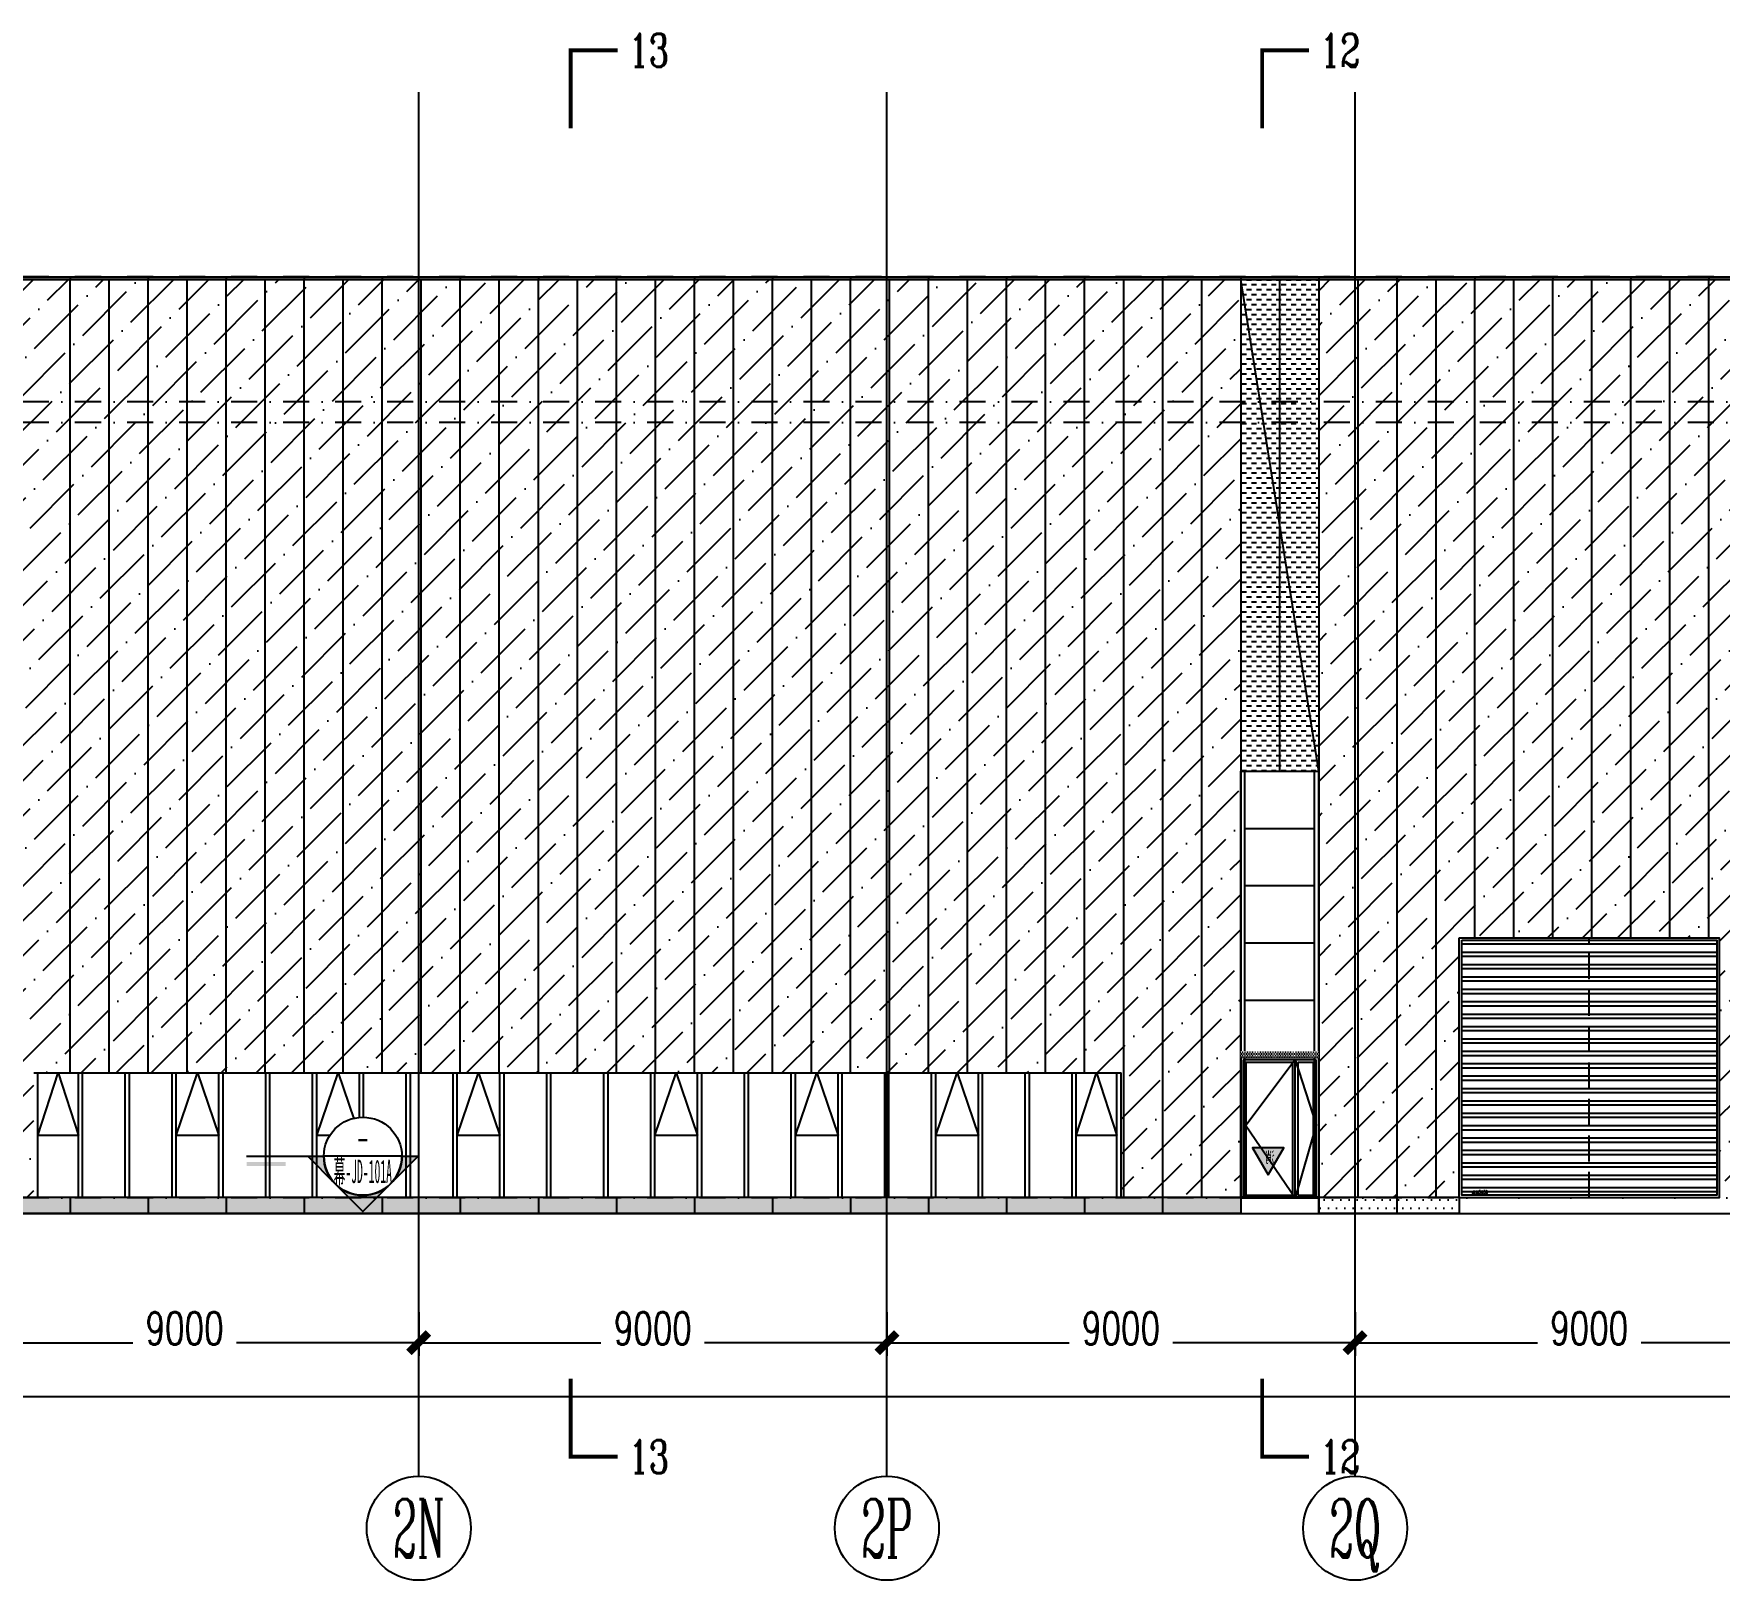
# Model space of a CAD drawing. Extents: x -2072575 to 87763, y 445513 to 805276.
# Drawn here: x -1217654 to -1185254, y 499737 to 529459 of the extents above; entities that cross this region are included whole.
import ezdxf
from ezdxf.enums import TextEntityAlignment as Align

# ---------------------------------------------------------------- set-up
doc = ezdxf.new("R2010")
doc.units = 0
doc.header["$LTSCALE"] = 1000
for name, pattern in [('__DASH', [0.35, 0.25, -0.1]), ('CENTER', [2, 1.25, -0.25, 0.25, -0.25]), ('DASHDOT', [1, 0.5, -0.25, 0, -0.25]), ('DOT', [0.25, 0, -0.25]), ('DOTE', [2.42, 2, -0.2, 0.02, -0.2])]:
    doc.linetypes.add(name, pattern=pattern)
doc.layers.get('Defpoints').update_dxf_attribs({"color": 210})
for name, color, linetype in [('!ZN1-填充-8', 8, 'Continuous'), ('!ZN1-文字-7', 7, 'Continuous'), ('!ZN1-标注-173', 173, 'Continuous'), ('!ZN3-玻璃幕墙-4', 4, 'Continuous'), ('!ZN4-辅助材料-1', 1, 'Continuous'), ('!ZN7-索引-3', 3, 'Continuous'), ('3符号', 3, 'Continuous'), ('3铝板幕墙', 3, 'Continuous'), ('4玻璃幕墙', 4, 'Continuous'), ('A-AXIS-DOTE', 14, 'DOTE'), ('A-HATCH-2', 251, 'Continuous'), ('A-LIN-V', 9, 'Continuous'), ('A-云线', 50, 'Continuous'), ('A-门窗表显示尺寸', 160, 'Continuous'), ('AS-WALL', 40, 'Continuous'), ('DIM', 173, 'Continuous'), ('DOT', 8, 'DOT'), ('DOTE', 1, 'CENTER'), ('IE-填充-JYZS', 7, 'Continuous'), ('压型钢板', 23, 'Continuous')]:
    doc.layers.add(name, color=color, linetype=linetype)
doc.layers.add('A-WALL-HATCH', color=8, linetype='Continuous', lineweight=13)
doc.styles.add('_TCH_AXIS', font='COMPLEX', dxfattribs={"bigfont": 'GBCBIG'})
doc.styles.add('_TCH_LABEL', font='COMPLEX', dxfattribs={"bigfont": 'GBCBIG'})
doc.styles.add('A-STANDARD', font='SIMPLEX', dxfattribs={"bigfont": 'GBCBIG'})
doc.styles.add('DHTEXT-1', font='romans.shx', dxfattribs={"width": 0.7, "bigfont": 'chinese.shx'})
doc.styles.add('中南符号', font='simhei.ttf')
doc.styles.add('样式 1', font='romans.shx', dxfattribs={"width": 0.7, "bigfont": 'chinese.shx'})
doc.dimstyles.new('ZN250', dxfattribs={"dimscale": 250, "dimtxt": 2.5, "dimasz": 1.5, "dimexe": 1, "dimexo": 2, "dimgap": 0.9, "dimtad": 1, "dimdec": 0, "dimdsep": 46, "dimtxsty": 'DHTEXT-1', "dimblk": 'ARCHTICK', "dimcen": 2.5, "dimclrd": 173, "dimclre": 173, "dimclrt": 7, "dimazin": 2, "dimtfac": 1, "dimtdec": 0, "dimtix": 1, "dimtmove": 2, "dimatfit": 3, "dimfxl": 0, "dimarcsym": 0})
pattern_1 = [(45, (0, 0), (252.5697, 926.08891), [1190.625, -238.125, 0, -238.125])]

# ---------------------------------------------------------------- blocks, each defined once
blk = doc.blocks.new('消防救援口标识')
blk.add_wipeout([(0, 0), (-150, 260), (150, 260)]).dxf.layer = '!ZN1-标注-173'
at = {"layer": '!ZN1-填充-8'}
h = blk.add_hatch(color=252, dxfattribs=at)
h.dxf.hatch_style = 1
h.paths.add_polyline_path([(0, 0), (-150, 260), (150, 260)])
at = {"layer": '!ZN1-标注-173'}
blk.add_lwpolyline([(0, 0), (-150, 260), (150, 260)], close=True, dxfattribs=at)
at = {"layer": '!ZN1-文字-7', "ltscale": 1.5, "style": '样式 1', "width": 0.7}
blk.add_text('消', height=120, dxfattribs=at).set_placement((-62, 164), align=Align.MIDDLE_LEFT)
blk = doc.blocks.new('w4243')
at = {"layer": '!ZN4-辅助材料-1', "xscale": 2, "yscale": 2, "zscale": 2}
blk.add_blockref('消防救援口标识', (-1646421, 506714), dxfattribs=at)
blk = doc.blocks.new('WM1328')
at = {"layer": '4玻璃幕墙'}
for p, q in [((-1822540, 519937), (-1821040, 519937)), ((-1822540, 517237), (-1822540, 519937)), ((-1822490, 517237), (-1822490, 519887)), ((-1822490, 519887), (-1822090, 519887)), ((-1822440, 517287), (-1822440, 519837)), ((-1822440, 519837), (-1822140, 519837)), ((-1822140, 519837), (-1822140, 517287)), ((-1822090, 517237), (-1822090, 519887)), ((-1822090, 519887), (-1821090, 519887)), ((-1822040, 517287), (-1822040, 519837)), ((-1822040, 519837), (-1821140, 519837)), ((-1821090, 519887), (-1821090, 517237)), ((-1821040, 519937), (-1821040, 517237)), ((-1821040, 517237), (-1822540, 517237)), ((-1822140, 517287), (-1822440, 517287)), ((-1821140, 517287), (-1822040, 517287))]:
    blk.add_line(p, q, dxfattribs=at)
blk.add_lwpolyline([(-1822090, 519887), (-1822490, 518640), (-1822090, 517237)], dxfattribs=at)
at = {"layer": 'A-WALL-HATCH'}
blk.add_blockref('w4243', (-175149, 10966), dxfattribs=at)
at = {"layer": '4玻璃幕墙'}
blk.add_line((-1821140, 519837), (-1821140, 517287), dxfattribs=at)
blk.add_lwpolyline([(-1822090, 519887), (-1821140, 518630), (-1822090, 517237)], dxfattribs=at)
blk = doc.blocks.new('_ArchTick')
at = {"color": 0, "linetype": 'ByBlock', "const_width": 0.4}
blk.add_lwpolyline([(-0.5, -0.5), (0.5, 0.5)], dxfattribs=at)
blk = doc.blocks.new('*D949')
at = {"layer": 'Defpoints', "color": 0, "ltscale": 2500, "transparency": 16777216}
for p in [(0, -1697), (156300, -1697), (156300, -3824)]:
    blk.add_point(p, dxfattribs=at)
at = {"layer": 'DIM', "color": 173, "linetype": 'ByBlock', "lineweight": -2, "ltscale": 2500, "transparency": 16777216}
for p, q in [((0, -2197), (0, -4074)), ((156300, -2197), (156300, -4074)), ((0, -3824), (76819, -3824)), ((156300, -3824), (79581, -3824))]:
    blk.add_line(p, q, dxfattribs=at)
at = {"layer": 'DIM', "color": 173, "lineweight": -2, "ltscale": 2500, "transparency": 16777216, "xscale": 375, "yscale": 375, "zscale": 375, "rotation": 180}
blk.add_blockref('_ArchTick', (0, -3824), dxfattribs=at)
at = {"layer": 'DIM', "color": 173, "lineweight": -2, "ltscale": 2500, "transparency": 16777216, "xscale": 375, "yscale": 375, "zscale": 375}
blk.add_blockref('_ArchTick', (156300, -3824), dxfattribs=at)
at = {"layer": 'DIM', "color": 7, "ltscale": 2500, "transparency": 16777216, "insert": (78200, -3549), "char_height": 625, "attachment_point": 5, "style": 'DHTEXT-1'}
blk.add_mtext('156300', dxfattribs=at)
blk = doc.blocks.new('*D940')
at = {"layer": 'Defpoints', "color": 0, "ltscale": 2500, "transparency": 16777216}
for p in [(126000, -1697), (135000, -1697), (135000, -2784)]:
    blk.add_point(p, dxfattribs=at)
at = {"layer": 'DIM', "color": 173, "linetype": 'ByBlock', "lineweight": -2, "ltscale": 2500, "transparency": 16777216}
for p, q in [((126000, -2197), (126000, -3034)), ((135000, -2197), (135000, -3034)), ((126000, -2784), (129504, -2784)), ((135000, -2784), (131496, -2784))]:
    blk.add_line(p, q, dxfattribs=at)
at = {"layer": 'DIM', "color": 173, "lineweight": -2, "ltscale": 2500, "transparency": 16777216, "xscale": 375, "yscale": 375, "zscale": 375, "rotation": 180}
blk.add_blockref('_ArchTick', (126000, -2784), dxfattribs=at)
at = {"layer": 'DIM', "color": 173, "lineweight": -2, "ltscale": 2500, "transparency": 16777216, "xscale": 375, "yscale": 375, "zscale": 375}
blk.add_blockref('_ArchTick', (135000, -2784), dxfattribs=at)
at = {"layer": 'DIM', "color": 7, "ltscale": 2500, "transparency": 16777216, "insert": (130500, -2509), "char_height": 625, "attachment_point": 5, "style": 'DHTEXT-1'}
blk.add_mtext('9000', dxfattribs=at)
blk = doc.blocks.new('*D941')
at = {"layer": 'Defpoints', "color": 0, "ltscale": 2500, "transparency": 16777216}
for p in [(117000, -1697), (126000, -1697), (126000, -2784)]:
    blk.add_point(p, dxfattribs=at)
at = {"layer": 'DIM', "color": 173, "linetype": 'ByBlock', "lineweight": -2, "ltscale": 2500, "transparency": 16777216}
for p, q in [((117000, -2197), (117000, -3034)), ((126000, -2197), (126000, -3034)), ((117000, -2784), (120504, -2784)), ((126000, -2784), (122496, -2784))]:
    blk.add_line(p, q, dxfattribs=at)
at = {"layer": 'DIM', "color": 173, "lineweight": -2, "ltscale": 2500, "transparency": 16777216, "xscale": 375, "yscale": 375, "zscale": 375, "rotation": 180}
blk.add_blockref('_ArchTick', (117000, -2784), dxfattribs=at)
at = {"layer": 'DIM', "color": 173, "lineweight": -2, "ltscale": 2500, "transparency": 16777216, "xscale": 375, "yscale": 375, "zscale": 375}
blk.add_blockref('_ArchTick', (126000, -2784), dxfattribs=at)
at = {"layer": 'DIM', "color": 7, "ltscale": 2500, "transparency": 16777216, "insert": (121500, -2509), "char_height": 625, "attachment_point": 5, "style": 'DHTEXT-1'}
blk.add_mtext('9000', dxfattribs=at)
blk = doc.blocks.new('*D942')
at = {"layer": 'Defpoints', "color": 0, "ltscale": 2500, "transparency": 16777216}
for p in [(108000, -1697), (117000, -1697), (117000, -2784)]:
    blk.add_point(p, dxfattribs=at)
at = {"layer": 'DIM', "color": 173, "linetype": 'ByBlock', "lineweight": -2, "ltscale": 2500, "transparency": 16777216}
for p, q in [((108000, -2197), (108000, -3034)), ((117000, -2197), (117000, -3034)), ((108000, -2784), (111504, -2784)), ((117000, -2784), (113496, -2784))]:
    blk.add_line(p, q, dxfattribs=at)
at = {"layer": 'DIM', "color": 173, "lineweight": -2, "ltscale": 2500, "transparency": 16777216, "xscale": 375, "yscale": 375, "zscale": 375, "rotation": 180}
blk.add_blockref('_ArchTick', (108000, -2784), dxfattribs=at)
at = {"layer": 'DIM', "color": 173, "lineweight": -2, "ltscale": 2500, "transparency": 16777216, "xscale": 375, "yscale": 375, "zscale": 375}
blk.add_blockref('_ArchTick', (117000, -2784), dxfattribs=at)
at = {"layer": 'DIM', "color": 7, "ltscale": 2500, "transparency": 16777216, "insert": (112500, -2509), "char_height": 625, "attachment_point": 5, "style": 'DHTEXT-1'}
blk.add_mtext('9000', dxfattribs=at)
blk = doc.blocks.new('*D943')
at = {"layer": 'Defpoints', "color": 0, "ltscale": 2500, "transparency": 16777216}
for p in [(99000, -1697), (108000, -1697), (108000, -2784)]:
    blk.add_point(p, dxfattribs=at)
at = {"layer": 'DIM', "color": 173, "linetype": 'ByBlock', "lineweight": -2, "ltscale": 2500, "transparency": 16777216}
for p, q in [((99000, -2197), (99000, -3034)), ((108000, -2197), (108000, -3034)), ((99000, -2784), (102504, -2784)), ((108000, -2784), (104496, -2784))]:
    blk.add_line(p, q, dxfattribs=at)
at = {"layer": 'DIM', "color": 173, "lineweight": -2, "ltscale": 2500, "transparency": 16777216, "xscale": 375, "yscale": 375, "zscale": 375, "rotation": 180}
blk.add_blockref('_ArchTick', (99000, -2784), dxfattribs=at)
at = {"layer": 'DIM', "color": 173, "lineweight": -2, "ltscale": 2500, "transparency": 16777216, "xscale": 375, "yscale": 375, "zscale": 375}
blk.add_blockref('_ArchTick', (108000, -2784), dxfattribs=at)
at = {"layer": 'DIM', "color": 7, "ltscale": 2500, "transparency": 16777216, "insert": (103500, -2509), "char_height": 625, "attachment_point": 5, "style": 'DHTEXT-1'}
blk.add_mtext('9000', dxfattribs=at)
blk = doc.blocks.new('卓越-轴号')
blk.add_circle((0, 0), 4)
at = {"color": 0, "style": '_TCH_AXIS', "width": 1.041667, "flags": 8}
blk.add_attdef('A', text='', height=4.48, dxfattribs=at).set_placement((-2, -2.24), (2, -2.24), align=Align.FIT)
blk = doc.blocks.new('JLM5050')
at = {"layer": 'A-HATCH-2'}
h = blk.add_hatch(dxfattribs=at)
h.set_pattern_fill('ANSI32', color=256, scale=50, angle=45)
h.set_pattern_definition([(180, (0, 0), (-1e-14, -238.125), []), (180, (-79.38, 79.38), (-1e-14, -238.125), [])])
h.paths.add_polyline_path([(-1643430, 522187), (-1638530, 522187), (-1638530, 517287), (-1643430, 517287)])
at = {"layer": 'A-AXIS-DOTE', "linetype": '__DASH', "ltscale": 2}
blk.add_line((-1640980, 517237), (-1640980, 522237), dxfattribs=at)
at = {"layer": 'A-LIN-V'}
blk.add_lwpolyline([(-1643480, 522237), (-1638480, 522237), (-1638480, 517237), (-1643480, 517237)], close=True, dxfattribs=at)
at = {"layer": 'A-门窗表显示尺寸'}
blk.add_lwpolyline([(-1643430, 522187), (-1638530, 522187), (-1638530, 517287), (-1643430, 517287)], close=True, dxfattribs=at)
at = {"layer": 'A-门窗表显示尺寸', "color": 3, "style": 'A-STANDARD', "width": 0.705882}
blk.add_text('JLM5050', height=59.5, dxfattribs=at).set_placement((-1643230, 517317))
blk = doc.blocks.new('*U104')
at = {"layer": '!ZN3-玻璃幕墙-4', "color": 7, "ltscale": 10}
blk.add_lwpolyline([(0, 0), (390, 1200), (780, 0)], dxfattribs=at)
blk = doc.blocks.new('*U89')
at = {"layer": '!ZN3-玻璃幕墙-4', "color": 7, "ltscale": 10}
blk.add_lwpolyline([(0, 0), (410, 1200), (820, 0)], dxfattribs=at)
blk = doc.blocks.new('*U92')
at = {"layer": '!ZN3-玻璃幕墙-4', "color": 7, "ltscale": 10}
blk.add_lwpolyline([(0, 0), (390, 1200), (780, 0)], dxfattribs=at)
blk = doc.blocks.new('*U143')
at = {"const_width": 0.5}
for points in [[(6, 0), (0, 0), (0, -10)], [(6, -180.19), (0, -180.19), (0, -170.19)]]:
    blk.add_lwpolyline(points, dxfattribs=at)
at = {"color": 0, "style": '_TCH_LABEL', "width": 0.705882, "flags": 8}
for tag, p in [('编号上', (10.01, 0)), ('编号下', (10.01, -180.19))]:
    blk.add_attdef(tag, text='', height=4.25, dxfattribs=at).set_placement(p, align=Align.MIDDLE_CENTER)
blk = doc.blocks.new('*U151')
blk.add_trace([(0, -1.25), (0, -0.75), (5, -1.25), (5, -0.75)])
blk = doc.blocks.new('*U152')
at = {"linetype": 'Continuous'}
blk.add_wipeout([(0.09, -5), (0.46, -4.98), (0.83, -4.94), (1.19, -4.86), (1.55, -4.76), (1.89, -4.63), (2.23, -4.48), (2.55, -4.3), (2.87, -4.1), (3.16, -3.88), (3.44, -3.64), (3.7, -3.37), (3.94, -3.09), (4.15, -2.79), (4.35, -2.48), (4.52, -2.15), (4.67, -1.81), (4.79, -1.46), (4.88, -1.1), (4.95, -0.74), (4.99, -0.37), (5, 0), (4.99, 0.37), (4.95, 0.74), (4.88, 1.1), (4.79, 1.46), (4.67, 1.81), (4.52, 2.15), (4.35, 2.48), (4.15, 2.79), (3.94, 3.09), (3.7, 3.37), (3.44, 3.64), (3.16, 3.88), (2.87, 4.1), (2.55, 4.3), (2.23, 4.48), (1.89, 4.63), (1.55, 4.76), (1.19, 4.86), (0.83, 4.94), (0.46, 4.98), (0.09, 5), (-0.28, 5), (-0.65, 4.96), (-1.01, 4.9), (-1.37, 4.81), (-1.72, 4.7), (-2.07, 4.56), (-2.4, 4.42), (-2.72, 4.21), (-3.02, 3.99), (-3.31, 3.76), (-3.57, 3.51), (-3.82, 3.23), (-4.05, 2.94), (-4.26, 2.64), (-4.44, 2.31), (-4.6, 1.98), (-4.73, 1.63), (-4.84, 1.28), (-4.92, 0.92), (-4.98, 0.55), (-5, 0.18), (-5, -0.18), (-4.98, -0.55), (-4.92, -0.92), (-4.84, -1.28), (-4.73, -1.63), (-4.6, -1.98), (-4.44, -2.31), (-4.26, -2.64), (-4.05, -2.94), (-3.82, -3.23), (-3.57, -3.51), (-3.31, -3.76), (-3.02, -3.99), (-2.72, -4.21), (-2.4, -4.4), (-2.07, -4.56), (-1.72, -4.7), (-1.37, -4.81), (-1.01, -4.9), (-0.65, -4.96), (-0.28, -5)], dxfattribs=at)
h = blk.add_hatch(color=256)
h.paths.add_polyline_path([(-3.54, -3.54), (-7.07, 0), (-5, 0, 0.198912)])
h.paths.add_polyline_path([(3.54, -3.54), (0, -7.07), (-3.54, -3.54, 0.414214)])
h.paths.add_polyline_path([(5, 0), (7.07, 0), (3.54, -3.54, 0.198912)])
for points in [[(-7.07, 0), (-5, 0, 0.198912), (-3.54, -3.54), (-7.07, 0)], [(5, 0), (7.07, 0), (3.54, -3.54, 0.198912), (5, 0)], [(-3.54, -3.54, 0.414214), (3.54, -3.54), (0, -7.07), (-3.54, -3.54, 0.414214)]]:
    blk.add_lwpolyline(points, format="xyb", close=True)
at = {"ltscale": 10}
blk.add_circle((0, 0), 5, dxfattribs=at)
blk = doc.blocks.new('Zsymbol-CutIndexes_3')
at = {"linetype": 'Continuous'}
blk.add_line((5.01, 0), (-5.01, 0), dxfattribs=at)
at = {"color": 0, "style": '中南符号'}
blk.add_attdef('视图', text='', height=3, dxfattribs=at).set_placement((0, 0), align=Align.BOTTOM_CENTER)
at = {"color": 0, "style": '中南符号', "width": 0.692568}
blk.add_attdef('图号', text='', height=3, dxfattribs=at).set_placement((-3.74, -3.44), (3.73, -3.44), align=Align.FIT)
blk = doc.blocks.new('20250924150415')
at = {"ltscale": 10}
blk.add_wipeout([(0, 0), (0, 120), (1500, 120), (1500, 0)], dxfattribs=at).dxf.layer = '3铝板幕墙'
at = {"layer": '!ZN1-填充-8'}
h = blk.add_hatch(dxfattribs=at)
h.set_pattern_fill('DOTS', color=141, scale=20, style=0)
h.set_pattern_definition([(0, (1780047.875, -510492.864), (15.875, 31.75), [0, -31.75])])
h.paths.add_polyline_path([(0, 120), (1500, 120), (1500, 0), (0, 0)])
blk = doc.blocks.new('20250821140118')
at = {"layer": 'DOT', "linetype": 'DASHDOT'}
for p, q in [((163899.6, 17700), (-7859.1, 17700)), ((163899.6, 15300), (-7859.1, 15300)), ((163899.6, 14900), (-7859.1, 14900)), ((163899.6, 0), (-7859.1, 0))]:
    blk.add_line(p, q, dxfattribs=at)
at = {"layer": 'DOTE', "ltscale": 250}
for p, q in [((108000, -5350), (108000, 21247.6)), ((117000, -5350), (117000, 21247.6)), ((126000, -5350), (126000, 21247.6))]:
    blk.add_line(p, q, dxfattribs=at)
at = {"layer": '3符号', "color": 7}
ref = blk.add_blockref('卓越-轴号', (108001.1, -6350), dxfattribs=dict(at, xscale=250, yscale=250, zscale=250))
ref.add_attrib('A', '2N', dxfattribs={"layer": '0', "color": 0, "height": 1120, "style": '_TCH_AXIS', "width": 0.480769}).set_placement((107501.1, -6910), (108501.1, -6910), align=Align.FIT)
ref = blk.add_blockref('卓越-轴号', (117001.1, -6350), dxfattribs=dict(at, xscale=250, yscale=250, zscale=250))
ref.add_attrib('A', '2P', dxfattribs={"layer": '0', "color": 0, "height": 1120, "style": '_TCH_AXIS', "width": 0.506757}).set_placement((116501.1, -6910), (117501.1, -6910), align=Align.FIT)
ref = blk.add_blockref('卓越-轴号', (126001.1, -6350), dxfattribs=dict(at, xscale=250, yscale=250, zscale=250))
ref.add_attrib('A', '2Q', dxfattribs={"layer": '0', "color": 0, "height": 1120, "style": '_TCH_AXIS', "width": 0.520833}).set_placement((125501.1, -6910), (126501.1, -6910), align=Align.FIT)
at = {"layer": 'A-LIN-V'}
blk.add_blockref('JLM5050', (1771480.2, -517237.5), dxfattribs=at)
at = {"layer": 'DIM', "ltscale": 2500}
for base, p1, p2, angle, picture, middle in [((156300, -3824.1), (0, -1697.5), (156300, -1697.5), 360, '*D949', (78200, -3549.1)), ((108000, -2784.1), (99000, -1697.5), (108000, -1697.5), 0, '*D943', (103500, -2509.1)), ((117000, -2784.1), (108000, -1697.5), (117000, -1697.5), 0, '*D942', (112500, -2509.1)), ((126000, -2784.1), (117000, -1697.5), (126000, -1697.5), 0, '*D941', (121500, -2509.1)), ((135000, -2784.1), (126000, -1697.5), (135000, -1697.5), 0, '*D940', (130500, -2509.1))]:
    dim = blk.add_linear_dim(base=base, p1=p1, p2=p2, angle=angle, dimstyle='ZN250', dxfattribs=at)
    dim.commit()
    dim.dimension.update_dxf_attribs({"geometry": picture, "text_midpoint": middle, "dimtype": 129})

msp = doc.modelspace()

# ---------------------------------------------------------------- hatches: boundary and pattern name
at = {"layer": '!ZN1-填充-8'}
h = msp.add_hatch(dxfattribs=at)
h.set_pattern_fill('ANSI36', color=256, scale=300, style=0)
h.set_pattern_definition(pattern_1)
h.paths.add_polyline_path([(-1194453.5, 507087.5), (-1196753.5, 507087.5), (-1196753.5, 509487.5), (-1217653.5, 509487.5), (-1217653.5, 507087.5), (-1196753.5, 507087.5), (-1219953.5, 507087.5), (-1219953.5, 524737.5), (-1194453.5, 524737.5)])
h = msp.add_hatch(dxfattribs=at)
h.set_pattern_fill('ANSI36', color=256, scale=300, style=0)
h.set_pattern_definition(pattern_1)
h.paths.add_polyline_path([(-1161053.5, 524737.5), (-1192953.5, 524737.5), (-1192953.5, 507087.5), (-1190253.4, 507087.5), (-1190253.4, 512087.5), (-1185253.4, 512087.5), (-1185253.4, 507087.5), (-1185253.5, 507087.5), (-1182753.5, 507087.5), (-1161048.9, 507087.5), (-1161053.5, 509480), (-1161219.7, 509487.5), (-1161219.7, 508287.5), (-1178892.7, 508262.5), (-1178892.7, 507087.5), (-1180137.8, 507087.5), (-1180137.8, 509487.5), (-1161053.5, 509480)])
h = msp.add_hatch(dxfattribs=at)
h.set_pattern_fill('DOTS', color=141, scale=100, style=0)
h.paths.add_polyline_path([(-1238753.5, 507099.3), (-1194453.5, 507099.3), (-1194453.5, 506787.5), (-1238753.5, 506787.5)])
h = msp.add_hatch(dxfattribs=at)
h.set_pattern_fill('DOTS', color=141, scale=100, style=0)
h.paths.add_polyline_path([(-1192953.5, 507099.3), (-1190253.5, 507099.3), (-1190253.5, 506787.5), (-1192953.5, 506787.5)])
at = {"layer": 'IE-填充-JYZS', "ltscale": 10}
h = msp.add_hatch(dxfattribs=at)
h.set_pattern_fill('DOTS', color=141, scale=10)
h.set_pattern_definition([(0, (-1319053.528, 524737.465), (7.9375, 15.875), [0, -15.875])])
h.paths.add_polyline_path([(-1319053.5, 524787.5), (-1161048.9, 524787.5), (-1161048.9, 524737.5), (-1319053.5, 524737.5)])
h = msp.add_hatch(dxfattribs=at)
h.set_pattern_fill('DASH', color=253, scale=100)
h.set_pattern_definition([(0, (0, 0), (95.25, 95.25), [95.25, -95.25])])
h.paths.add_polyline_path([(-1194453.5, 515287.5), (-1192953.5, 515287.5), (-1192953.5, 524737.5), (-1194453.5, 524737.5)])

# ---------------------------------------------------------------- linework, layer by layer
at = {"layer": '!ZN7-索引-3', "ltscale": 3}
msp.add_line((-1213561.6, 507886.5, 0), (-1211326.5, 507886.5, 0), dxfattribs=at)
at = {"layer": '3铝板幕墙', "ltscale": 2000}
for p, q in [((-1216953.5, 524787.5, 0), (-1216953.5, 524737.5)), ((-1215453.5, 524787.5, 0), (-1215453.5, 524737.5)), ((-1213953.5, 524787.5, 0), (-1213953.5, 524737.5)), ((-1212453.5, 524787.5, 0), (-1212453.5, 524737.5)), ((-1210953.5, 524787.5, 0), (-1210953.5, 524737.5)), ((-1209453.5, 524787.5, 0), (-1209453.5, 524737.5)), ((-1207953.5, 524787.5, 0), (-1207953.5, 524737.5)), ((-1206453.5, 524787.5, 0), (-1206453.5, 524737.5)), ((-1204953.5, 524787.5, 0), (-1204953.5, 524737.5)), ((-1203453.5, 524787.5, 0), (-1203453.5, 524737.5)), ((-1201953.5, 524787.5, 0), (-1201953.5, 524737.5)), ((-1200453.5, 524787.5, 0), (-1200453.5, 524737.5)), ((-1198953.5, 524787.5, 0), (-1198953.5, 524737.5)), ((-1197453.5, 524787.5, 0), (-1197453.5, 524737.5)), ((-1195953.5, 524787.5, 0), (-1195953.5, 524737.5)), ((-1194453.5, 524787.5, 0), (-1194453.5, 524737.5)), ((-1192953.5, 524787.5, 0), (-1192953.5, 524737.5)), ((-1191453.5, 524787.5, 0), (-1191453.5, 524737.5)), ((-1189953.5, 524787.5, 0), (-1189953.5, 524737.5)), ((-1188453.5, 524787.5, 0), (-1188453.5, 524737.5)), ((-1186953.5, 524787.5, 0), (-1186953.5, 524737.5)), ((-1185453.5, 524787.5, 0), (-1185453.5, 524737.5)), ((-1216953.5, 507099.3, 0), (-1216953.5, 506787.5)), ((-1215453.5, 507099.3, 0), (-1215453.5, 506787.5)), ((-1213953.5, 507099.3, 0), (-1213953.5, 506787.5)), ((-1212453.5, 507099.3, 0), (-1212453.5, 506787.5)), ((-1210953.5, 507099.3, 0), (-1210953.5, 506787.5)), ((-1209453.5, 507099.3, 0), (-1209453.5, 506787.5)), ((-1207953.5, 507099.3, 0), (-1207953.5, 506787.5)), ((-1206453.5, 507099.3, 0), (-1206453.5, 506787.5)), ((-1204953.5, 507099.3, 0), (-1204953.5, 506787.5)), ((-1203453.5, 507099.3, 0), (-1203453.5, 506787.5)), ((-1201953.5, 507099.3, 0), (-1201953.5, 506787.5)), ((-1200453.5, 507099.3, 0), (-1200453.5, 506787.5)), ((-1198953.5, 507099.3, 0), (-1198953.5, 506787.5)), ((-1197453.5, 507099.3, 0), (-1197453.5, 506787.5)), ((-1195953.5, 507099.3, 0), (-1195953.5, 506787.5)), ((-1191453.5, 507099.3, 0), (-1191453.5, 506787.5))]:
    msp.add_line(p, q, dxfattribs=at)
msp.add_lwpolyline([(-1319053.5, 524787.5), (-1161048.9, 524787.5), (-1161048.9, 524737.5), (-1319053.5, 524737.5)], close=True, dxfattribs=at)
at = {"layer": '4玻璃幕墙', "ltscale": 1.5}
for p, q in [((-1194453.5, 515287.5), (-1192953.5, 515287.5)), ((-1194373.5, 514187.5), (-1193033.5, 514187.5)), ((-1194373.5, 513087.5), (-1193033.5, 513087.5)), ((-1194373.5, 511987.5), (-1193033.5, 511987.5)), ((-1194373.5, 510887.5), (-1193033.5, 510887.5)), ((-1217653.5, 509487.5), (-1196753.5, 509487.5)), ((-1217573.5, 507099.3, 0), (-1217573.5, 509487.5)), ((-1216793.5, 507099.3, 0), (-1216793.5, 509487.5)), ((-1216713.5, 507099.3, 0), (-1216713.5, 509487.5)), ((-1215893.5, 507099.3, 0), (-1215893.5, 509487.5)), ((-1215813.5, 507099.3, 0), (-1215813.5, 509487.5)), ((-1214993.5, 507099.3, 0), (-1214993.5, 509487.5)), ((-1214913.5, 507099.3, 0), (-1214913.5, 509487.5)), ((-1214093.5, 507099.3, 0), (-1214093.5, 509487.5)), ((-1214013.5, 507099.3, 0), (-1214013.5, 509487.5)), ((-1213193.5, 507099.3, 0), (-1213193.5, 509487.5)), ((-1213113.5, 507099.3, 0), (-1213113.5, 509487.5)), ((-1212293.5, 507099.3, 0), (-1212293.5, 509487.5)), ((-1212213.5, 507099.3, 0), (-1212213.5, 509487.5)), ((-1211393.5, 507099.3, 0), (-1211393.5, 509487.5)), ((-1211313.5, 507099.3, 0), (-1211313.5, 509487.5)), ((-1210493.5, 507099.3, 0), (-1210493.5, 509487.5)), ((-1210413.5, 507099.3, 0), (-1210413.5, 509487.5)), ((-1209593.5, 507099.3, 0), (-1209593.5, 509487.5)), ((-1209513.5, 507099.3, 0), (-1209513.5, 509487.5)), ((-1208693.5, 507099.3, 0), (-1208693.5, 509487.5)), ((-1208613.5, 507099.3, 0), (-1208613.5, 509487.5)), ((-1207793.5, 507099.3, 0), (-1207793.5, 509487.5)), ((-1207713.5, 507099.3, 0), (-1207713.5, 509487.5)), ((-1206693.5, 507099.3, 0), (-1206693.5, 509487.5)), ((-1206613.5, 507099.3, 0), (-1206613.5, 509487.5)), ((-1205793.5, 507099.3, 0), (-1205793.5, 509487.5)), ((-1205713.5, 507099.3, 0), (-1205713.5, 509487.5)), ((-1204893.5, 507099.3, 0), (-1204893.5, 509487.5)), ((-1204813.5, 507099.3, 0), (-1204813.5, 509487.5)), ((-1203993.5, 507099.3, 0), (-1203993.5, 509487.5)), ((-1203913.5, 507099.3, 0), (-1203913.5, 509487.5)), ((-1203093.5, 507099.3, 0), (-1203093.5, 509487.5)), ((-1203013.5, 507099.3, 0), (-1203013.5, 509487.5)), ((-1202193.5, 507099.3, 0), (-1202193.5, 509487.5)), ((-1202113.5, 507099.3, 0), (-1202113.5, 509487.5)), ((-1201293.5, 507099.3, 0), (-1201293.5, 509487.5)), ((-1201213.5, 507099.3, 0), (-1201213.5, 509487.5)), ((-1200393.5, 507099.3, 0), (-1200393.5, 509487.5)), ((-1200313.5, 507099.3, 0), (-1200313.5, 509487.5)), ((-1199493.5, 507099.3, 0), (-1199493.5, 509487.5)), ((-1199413.5, 507099.3, 0), (-1199413.5, 509487.5)), ((-1198593.5, 507099.3, 0), (-1198593.5, 509487.5)), ((-1198513.5, 507099.3, 0), (-1198513.5, 509487.5)), ((-1197693.5, 507099.3, 0), (-1197693.5, 509487.5)), ((-1197613.5, 507099.3, 0), (-1197613.5, 509487.5)), ((-1196833.5, 507099.3, 0), (-1196833.5, 509487.5)), ((-1196753.5, 507099.3, 0), (-1196753.5, 509487.5)), ((-1216793.5, 508287.5), (-1217573.5, 508287.5)), ((-1214093.5, 508287.5), (-1214913.5, 508287.5)), ((-1211393.5, 508287.5), (-1212213.5, 508287.5)), ((-1208693.5, 508287.5), (-1209513.5, 508287.5)), ((-1204893.5, 508287.5), (-1205713.5, 508287.5)), ((-1202193.5, 508287.5), (-1203013.5, 508287.5)), ((-1199493.5, 508287.5), (-1200313.5, 508287.5)), ((-1196833.5, 508287.5), (-1197613.5, 508287.5)), ((-1217653.5, 507099.3, 0), (-1196753.5, 507099.3, 0))]:
    msp.add_line(p, q, dxfattribs=at)
at = {"layer": 'A-LIN-V'}
for p, q in [((-1319053.5, 524787.5), (-1161053.5, 524787.5)), ((-1319053.5, 524737.5), (-1161053.5, 524737.5)), ((-1190253.5, 507087.5), (-1190253.5, 506787.5))]:
    msp.add_line(p, q, dxfattribs=at)
at = {"layer": 'AS-WALL'}
msp.add_line((-1326112.7, 506787.5), (-1154087.7, 506787.5), dxfattribs=at)
msp.add_lwpolyline([(-1192953.5, 515287.5), (-1192953.5, 515287.5), (-1194453.5, 524737.5)], dxfattribs=at)
at = {"layer": '压型钢板', "ltscale": 10}
for p, q in [((-1216953.5, 509487.5), (-1216953.5, 524737.5)), ((-1216203.5, 509487.5), (-1216203.5, 524737.5)), ((-1215453.5, 509487.5), (-1215453.5, 524737.5)), ((-1214703.5, 509487.5), (-1214703.5, 524737.5)), ((-1214703.5, 509487.5), (-1214703.5, 524737.5)), ((-1213953.5, 509487.5), (-1213953.5, 524737.5)), ((-1213203.5, 509487.5), (-1213203.5, 524737.5)), ((-1212453.5, 509487.5), (-1212453.5, 524737.5)), ((-1211703.5, 509487.5), (-1211703.5, 524737.5)), ((-1210953.5, 509487.5), (-1210953.5, 524737.5)), ((-1210953.5, 509487.5), (-1210953.5, 524737.5)), ((-1210203.5, 509487.5), (-1210203.5, 524737.5)), ((-1209453.5, 509487.5), (-1209453.5, 524737.5)), ((-1208703.5, 509487.5), (-1208703.5, 524737.5)), ((-1207953.5, 509487.5), (-1207953.5, 524737.5)), ((-1207203.5, 509487.5), (-1207203.5, 524737.5)), ((-1207203.5, 509487.5), (-1207203.5, 524737.5)), ((-1206453.5, 509487.5), (-1206453.5, 524737.5)), ((-1205703.5, 509487.5), (-1205703.5, 524737.5)), ((-1204953.5, 509487.5), (-1204953.5, 524737.5)), ((-1204203.5, 509487.5), (-1204203.5, 524737.5)), ((-1203453.5, 509487.5), (-1203453.5, 524737.5)), ((-1203453.5, 509487.5), (-1203453.5, 524737.5)), ((-1202703.5, 509487.5), (-1202703.5, 524737.5)), ((-1201953.5, 509487.5), (-1201953.5, 524737.5)), ((-1201203.5, 509487.5), (-1201203.5, 524737.5)), ((-1200453.5, 509487.5), (-1200453.5, 524737.5)), ((-1199703.5, 509487.5), (-1199703.5, 524737.5)), ((-1199703.5, 509487.5), (-1199703.5, 524737.5)), ((-1198953.5, 509487.5), (-1198953.5, 524737.5)), ((-1198203.5, 509487.5), (-1198203.5, 524737.5)), ((-1197453.5, 509487.5), (-1197453.5, 524737.5)), ((-1196703.5, 524737.5), (-1196703.5, 507087.5)), ((-1195953.5, 524737.5), (-1195953.5, 507087.5)), ((-1195953.5, 524737.5), (-1195953.5, 507087.5)), ((-1195203.5, 524737.5), (-1195203.5, 507087.5)), ((-1193703.5, 515287.5), (-1193703.5, 524737.5)), ((-1192203.5, 524737.5), (-1192203.5, 507087.5)), ((-1191453.5, 524737.5), (-1191453.5, 507087.5)), ((-1190703.5, 524737.5), (-1190703.5, 507087.5)), ((-1189953.5, 512087.5), (-1189953.5, 524737.5)), ((-1189203.5, 512087.5), (-1189203.5, 524737.5)), ((-1188453.5, 512087.5), (-1188453.5, 524737.5)), ((-1187703.5, 512087.5), (-1187703.5, 524737.5)), ((-1186953.5, 512087.5), (-1186953.5, 524737.5)), ((-1186203.5, 512087.5), (-1186203.5, 524737.5)), ((-1185453.5, 512087.5), (-1185453.5, 524737.5))]:
    msp.add_line(p, q, dxfattribs=at)

# ---------------------------------------------------------------- block references
at = {"layer": '!ZN3-玻璃幕墙-4', "ltscale": 500}
for name, p in [('*U104', (-1217573.5, 508287.5)), ('*U89', (-1214913.5, 508287.5)), ('*U89', (-1212213.5, 508287.5)), ('*U89', (-1209513.5, 508287.5)), ('*U89', (-1205713.5, 508287.5)), ('*U89', (-1203013.5, 508287.5)), ('*U89', (-1200313.5, 508287.5)), ('*U92', (-1197613.5, 508287.5))]:
    msp.add_blockref(name, p, dxfattribs=at)
at = {"layer": '!ZN7-索引-3', "color": 7, "ltscale": 3, "xscale": 150, "yscale": 150, "zscale": 150}
msp.add_blockref('*U151', (-1213561.6, 507886.5, 0), dxfattribs=at)
at = {"layer": '3符号', "color": 7}
ref = msp.add_blockref('*U143', (-1207330.7, 529140.2), dxfattribs=dict(at, xscale=150, yscale=150, zscale=150))
ref.add_attrib('编号上', '13', dxfattribs={"layer": '0', "color": 0, "height": 637.5, "style": '_TCH_LABEL', "width": 0.705882}).set_placement((-1205829.9, 529140.2), align=Align.MIDDLE_CENTER)
ref.add_attrib('编号下', '13', dxfattribs={"layer": '0', "color": 0, "height": 637.5, "style": '_TCH_LABEL', "width": 0.705882}).set_placement((-1205829.9, 502112.3), align=Align.MIDDLE_CENTER)

# ---------------------------------------------------------------- next in the draw order: block references
at = {"xscale": -1}
msp.add_blockref('WM1328', (-3015493.9, -10150), dxfattribs=at)

# ---------------------------------------------------------------- next in the draw order: linework, layer by layer
at = {"layer": 'A-LIN-V'}
for p, q in [((-1194453.5, 524737.5), (-1194453.5, 506787.5)), ((-1192953.5, 524737.5), (-1192953.5, 506787.5))]:
    msp.add_line(p, q, dxfattribs=at)

# ---------------------------------------------------------------- next in the draw order: block references
at = {"layer": 'A-云线', "ltscale": 10}
msp.add_blockref('20250821140118', (-1318253.5, 507087.5), dxfattribs=at)

# ---------------------------------------------------------------- next in the draw order: block references
at = {"xscale": -1}
msp.add_blockref('WM1328', (-3015493.9, -10150), dxfattribs=at)

# ---------------------------------------------------------------- next in the draw order: linework, layer by layer
at = {"layer": '3铝板幕墙', "ltscale": 2000}
for p, q in [((-1194453.5, 507099.3, 0), (-1194453.5, 506787.5)), ((-1192953.5, 507099.3, 0), (-1192953.5, 506787.5))]:
    msp.add_line(p, q, dxfattribs=at)
for points in [[(-1238753.5, 507099.3), (-1194453.5, 507099.3), (-1194453.5, 506787.5), (-1238753.5, 506787.5)], [(-1192953.5, 507099.3), (-1190253.5, 507099.3), (-1190253.5, 506787.5), (-1192953.5, 506787.5)]]:
    msp.add_lwpolyline(points, close=True, dxfattribs=at)
at = {"layer": '4玻璃幕墙', "ltscale": 1.5}
for p, q in [((-1194453.5, 507099.3, 0), (-1194453.5, 515287.5)), ((-1194373.5, 507099.3, 0), (-1194373.5, 515287.5)), ((-1193033.5, 507099.3, 0), (-1193033.5, 515287.5)), ((-1192953.5, 507099.3, 0), (-1192953.5, 515287.5)), ((-1194373.5, 509787.5), (-1193033.5, 509787.5)), ((-1192953.5, 507099.3, 0), (-1194453.5, 507099.3, 0))]:
    msp.add_line(p, q, dxfattribs=at)
at = {"layer": 'A-LIN-V'}
msp.add_line((-1192953.5, 507087.5), (-1194453.5, 507087.5), dxfattribs=at)
msp.add_line((-1192953.5, 507087.5), (-1194453.5, 507087.5), dxfattribs=at)
msp.add_line((-1192953.5, 507087.5), (-1194453.5, 507087.5), dxfattribs=at)
at = {"layer": '压型钢板', "ltscale": 10}
for p, q in [((-1194453.5, 524737.5), (-1194453.5, 507087.5)), ((-1192953.5, 524737.5), (-1192953.5, 507087.5))]:
    msp.add_line(p, q, dxfattribs=at)

# ---------------------------------------------------------------- next in the draw order: block references
at = {"layer": '3符号', "color": 7}
ref = msp.add_blockref('*U143', (-1194041.2, 529140.2), dxfattribs=dict(at, xscale=150, yscale=150, zscale=150))
ref.add_attrib('编号上', '12', dxfattribs={"layer": '0', "color": 0, "height": 637.5, "style": '_TCH_LABEL', "width": 0.705882}).set_placement((-1192540.4, 529140.2), align=Align.MIDDLE_CENTER)
ref.add_attrib('编号下', '12', dxfattribs={"layer": '0', "color": 0, "height": 637.5, "style": '_TCH_LABEL', "width": 0.705882}).set_placement((-1192540.4, 502112.3), align=Align.MIDDLE_CENTER)

# ---------------------------------------------------------------- next in the draw order: block references
at = {"layer": '!ZN7-索引-3', "ltscale": 10}
msp.add_blockref('20250924150415', (-1194453.5, 509787.5), dxfattribs=at)
at = {"layer": '!ZN7-索引-3', "color": 7, "ltscale": 3, "xscale": 150, "yscale": 150, "zscale": 150}
msp.add_blockref('*U152', (-1211326.5, 507886.5, 0), dxfattribs=at)

# ---------------------------------------------------------------- next in the draw order: block references
at = {"layer": '!ZN7-索引-3', "color": 7, "ltscale": 3}
ref = msp.add_blockref('Zsymbol-CutIndexes_3', (-1211326.5, 507886.5, 0), dxfattribs=dict(at, xscale=150, yscale=150, zscale=150))
ref.add_attrib('视图', '-', dxfattribs={"layer": '0', "color": 0, "height": 450, "style": '中南符号'}).set_placement((-1211326.5, 507886.5, 0), align=Align.BOTTOM_CENTER)
ref.add_attrib('图号', '幕-JD-101A', dxfattribs={"layer": '0', "color": 0, "height": 450, "style": '中南符号', "width": 0.346284}).set_placement((-1211887.9, 507370.4, 0), (-1210767.3, 507370.4, 0), align=Align.FIT)

doc.saveas('drawing.dxf')
